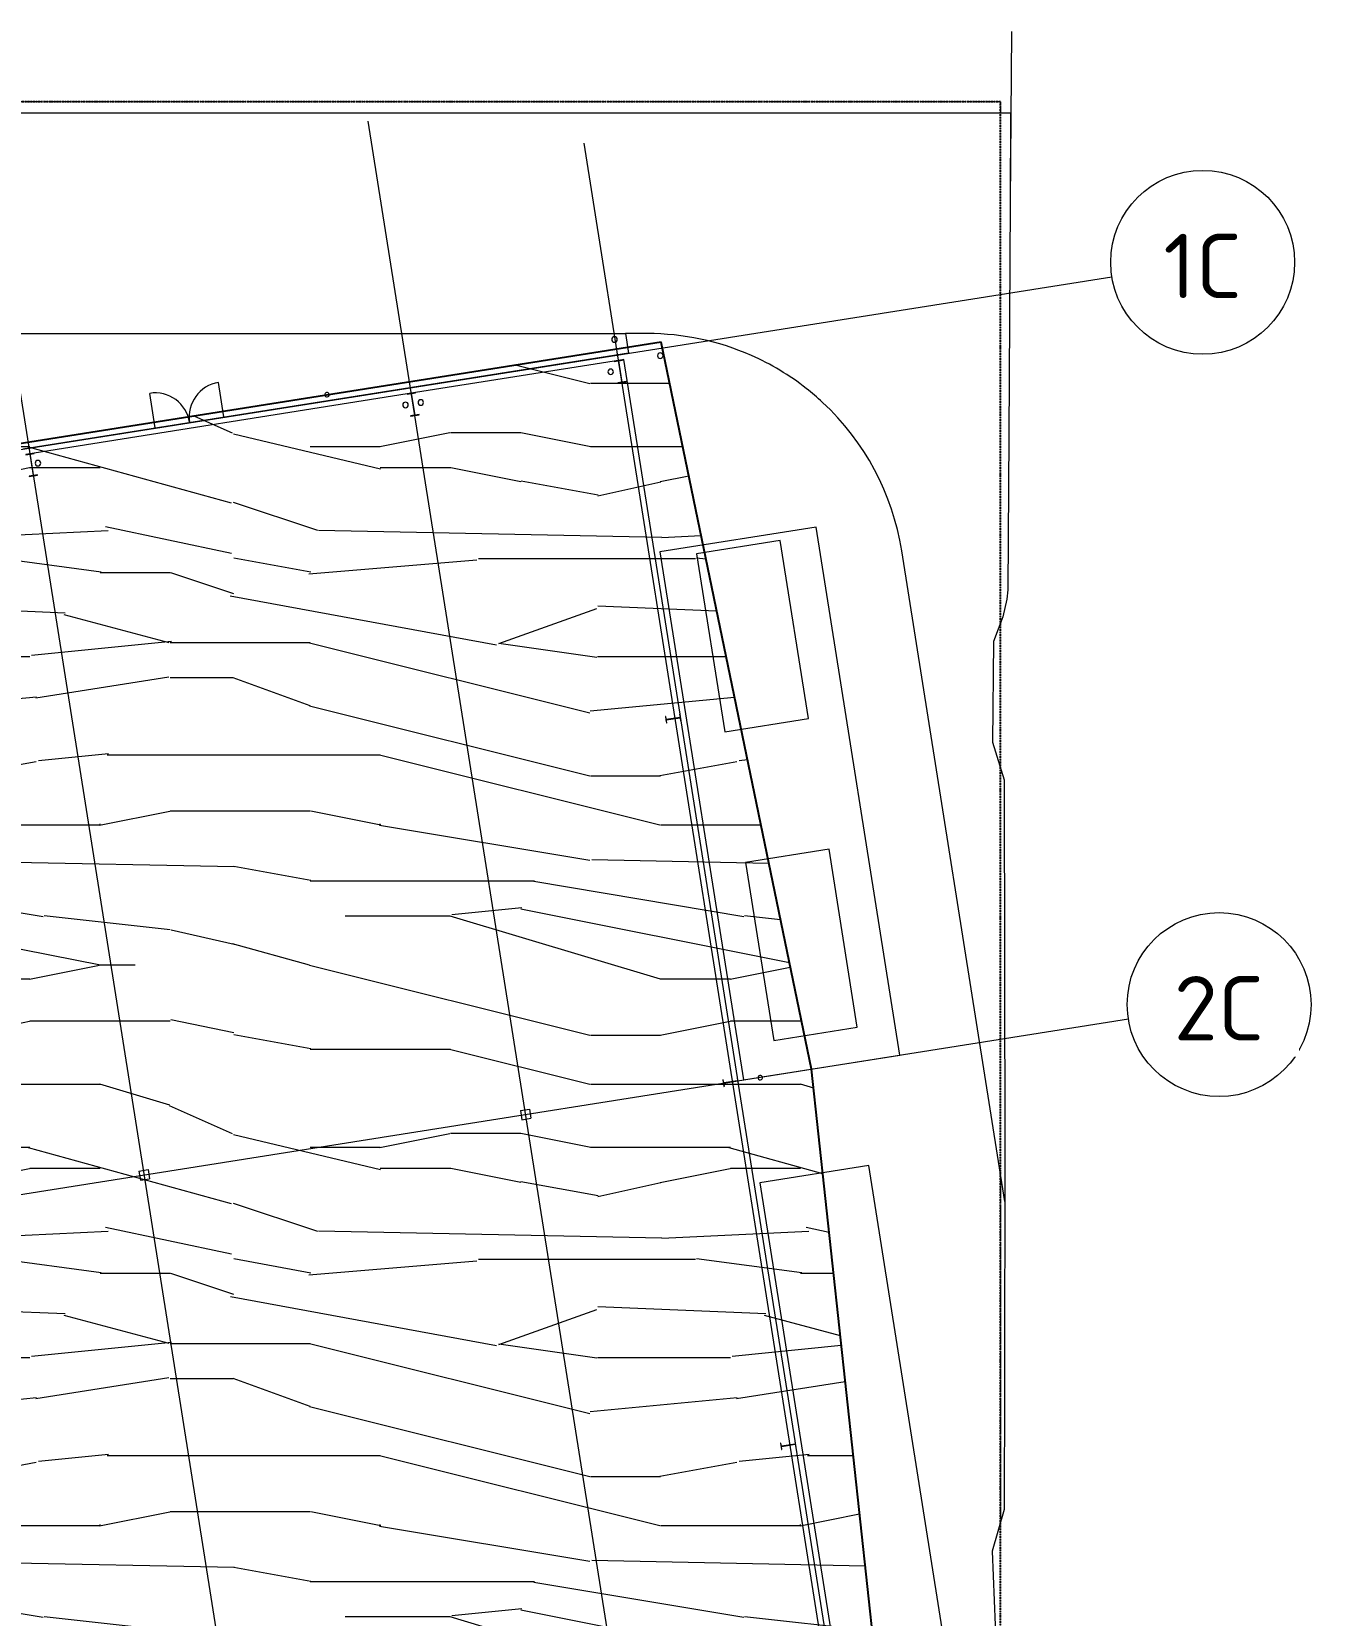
# Model space of a CAD drawing. Header units: millimetres. Extents: x 674 to 609626, y -20132 to 4061356.
# Drawn here: x 571348 to 606497, y 4018300 to 4061351 of the extents above; entities that cross this region are included whole.
import ezdxf

# ---------------------------------------------------------------- set-up
doc = ezdxf.new("R2010")
doc.units = ezdxf.units.MM
doc.linetypes.add('AEC_Double Dash', pattern=[39, 15, -4, 6, -4, 6, -4])
doc.linetypes.add('Boundary', pattern=[16, 5, -2, 5, -2, 0, -2])
for name, color, linetype, lineweight in [('A-000-M_MASS', 13, 'Continuous', 25), ('A-010-M_LINE', 90, 'Continuous', 18), ('A-230-M_FLOOR', 192, 'Continuous', 13), ('A-325-M_DOOR', 31, 'Continuous', 13), ('A-325-M_DOOR_PANEL', 31, 'Continuous', 13), ('C-910-M_SITE_BOUND', 91, 'Boundary', 25), ('C-953-M_PARKING', 70, 'Continuous', 13), ('F-670-M_FSP', 13, 'Continuous', 13), ('M-520-M_DRAINAGE_FW', 2, 'Continuous', 13), ('S-280-M_COLUMN', 52, 'Continuous', 13), ('S-280-M_STRUCT_FRAME', 12, 'Continuous', 13), ('Z-030-M_GRID', 191, 'Continuous', 13), ('Z-033_T_GRIDREF', 31, 'Continuous', 13), ('Z-060-M_DETAIL', 92, 'Continuous', 25)]:
    doc.layers.add(name, color=color, linetype=linetype, lineweight=lineweight)
doc.styles.add('ISOCPEUR_2', font='isocpeur.ttf', dxfattribs={"height": 1750})

# ---------------------------------------------------------------- blocks, each defined once
blk = doc.blocks.new('Family - ___-240017-S0_021 - ROOF LOADING PLAN')
at = {"layer": 'C-910-M_SITE_BOUND', "color": 21, "linetype": 'AEC_Double Dash', "lineweight": 5}
for p, q in [((-2226983, 4059444), (-2260611, 4059444)), ((-2226983, 4059444), (-2226983, 4059144)), ((-2226983, 4030249), (-2226983, 4020849))]:
    blk.add_line(p, q, dxfattribs=at)
blk = doc.blocks.new('SHS-Square Hollow Section-Column - 250x250xSHS-2929213-S0_021 - ROOF LOADING PLAN')
at = {"layer": 'S-280-M_COLUMN', "lineweight": 5}
for p, q in [((-125, 125), (-125, -125)), ((-125, 125), (125, 125)), ((125, 125), (125, -125)), ((-125, -125), (125, -125))]:
    blk.add_line(p, q, dxfattribs=at)
blk = doc.blocks.new('Hydrant_double7 - Hydrant_double-1019415-S0_021 - ROOF LOADING PLAN')
at = {"layer": 'F-670-M_FSP', "lineweight": 5}
for start, end in [(19.0004, 199.0004), (199.0004, 19.0004)]:
    blk.add_arc((-2397820, 3973209), 60, start, end, dxfattribs=at)
blk = doc.blocks.new('Hydrant_double9 - Hydrant_double-1019449-S0_021 - ROOF LOADING PLAN')
at = {"layer": 'F-670-M_FSP', "lineweight": 5}
for start, end in [(19.0004, 199.0004), (199.0004, 19.0004)]:
    blk.add_arc((-2397820, 3973209), 60, start, end, dxfattribs=at)
blk = doc.blocks.new('Structural Framing 14 - Structural Framing 1-1145661-S0_021 - ROOF LOADING PLAN')
at = {"layer": 'S-280-M_STRUCT_FRAME', "lineweight": 5}
for p, q in [((-2242892, 4051539), (-2243119, 4051503)), ((-2242891, 4051529), (-2242892, 4051539)), ((-2243119, 4051503), (-2243118, 4051493)), ((-2243118, 4051493), (-2243009, 4051510)), ((-2243009, 4051510), (-2242917, 4050927)), ((-2242999, 4051512), (-2242891, 4051529)), ((-2242907, 4050929), (-2242999, 4051512)), ((-2242917, 4050927), (-2243026, 4050910)), ((-2243026, 4050910), (-2243024, 4050900)), ((-2243024, 4050900), (-2242797, 4050936)), ((-2242798, 4050946), (-2242907, 4050929)), ((-2242797, 4050936), (-2242798, 4050946)), ((-2236777, 4012930), (-2237004, 4012894)), ((-2237004, 4012894), (-2237003, 4012884)), ((-2237003, 4012884), (-2236894, 4012901)), ((-2236894, 4012901), (-2236802, 4012319)), ((-2236884, 4012903), (-2236775, 4012920)), ((-2236792, 4012320), (-2236884, 4012903)), ((-2236775, 4012920), (-2236777, 4012930)), ((-2236802, 4012319), (-2236910, 4012301)), ((-2236910, 4012301), (-2236909, 4012292)), ((-2236909, 4012292), (-2236682, 4012328)), ((-2236683, 4012337), (-2236792, 4012320)), ((-2236682, 4012328), (-2236683, 4012337))]:
    blk.add_line(p, q, dxfattribs=at)
blk = doc.blocks.new('Structural Framing 19 - Structural Framing 1-1145889-S0_021 - ROOF LOADING PLAN')
at = {"layer": 'S-280-M_STRUCT_FRAME', "lineweight": 5}
for p, q in [((-2237262, 4052430), (-2237490, 4052394)), ((-2237488, 4052385), (-2237379, 4052402)), ((-2237379, 4052402), (-2237287, 4051819)), ((-2237369, 4052403), (-2237261, 4052421)), ((-2237277, 4051821), (-2237369, 4052403)), ((-2237261, 4052421), (-2237262, 4052430)), ((-2237490, 4052394), (-2237488, 4052385)), ((-2237287, 4051819), (-2237396, 4051802)), ((-2237396, 4051802), (-2237394, 4051792)), ((-2237394, 4051792), (-2237167, 4051828)), ((-2237169, 4051838), (-2237277, 4051821)), ((-2237167, 4051828), (-2237169, 4051838)), ((-2231146, 4013812), (-2231373, 4013776)), ((-2231373, 4013776), (-2231371, 4013766)), ((-2231371, 4013766), (-2231263, 4013783)), ((-2231263, 4013783), (-2231170, 4013201)), ((-2231253, 4013785), (-2231144, 4013802)), ((-2231160, 4013202), (-2231253, 4013785)), ((-2231144, 4013802), (-2231146, 4013812)), ((-2231170, 4013201), (-2231279, 4013183)), ((-2231279, 4013183), (-2231277, 4013173)), ((-2231277, 4013173), (-2231050, 4013209)), ((-2231052, 4013219), (-2231160, 4013202)), ((-2231050, 4013209), (-2231052, 4013219))]:
    blk.add_line(p, q, dxfattribs=at)
blk = doc.blocks.new('Mechanical - Condensers - Mechanical - Condensers-1249279-S0_021 - ROOF LOADING PLAN')
at = {"layer": 'A-000-M_MASS', "lineweight": 5}
for p, q in [((-2232977, 4047519), (-2235249, 4047159)), ((-2232210, 4042680), (-2232977, 4047519)), ((-2235249, 4047159), (-2234482, 4042320)), ((-2234482, 4042320), (-2232210, 4042680)), ((-2231647, 4039124), (-2233919, 4038764)), ((-2230881, 4034284), (-2231647, 4039124)), ((-2233919, 4038764), (-2233152, 4033924)), ((-2233152, 4033924), (-2230881, 4034284))]:
    blk.add_line(p, q, dxfattribs=at)
blk = doc.blocks.new('Structural Framing 24 - Structural Framing 1-1264814-S0_021 - ROOF LOADING PLAN')
at = {"layer": 'S-280-M_STRUCT_FRAME', "lineweight": 5}
for p, q in [((-2253263, 4049896), (-2253490, 4049860)), ((-2253490, 4049860), (-2253489, 4049850)), ((-2253489, 4049850), (-2253380, 4049867)), ((-2253380, 4049867), (-2253288, 4049285)), ((-2253370, 4049869), (-2253261, 4049886)), ((-2253278, 4049286), (-2253370, 4049869)), ((-2253261, 4049886), (-2253263, 4049896)), ((-2253288, 4049285), (-2253396, 4049268)), ((-2253396, 4049268), (-2253395, 4049258)), ((-2253395, 4049258), (-2253168, 4049294)), ((-2253169, 4049304), (-2253278, 4049286)), ((-2253168, 4049294), (-2253169, 4049304)), ((-2247148, 4011287), (-2247375, 4011251)), ((-2247375, 4011251), (-2247373, 4011242)), ((-2247373, 4011242), (-2247265, 4011259)), ((-2247265, 4011259), (-2247172, 4010676)), ((-2247255, 4011260), (-2247146, 4011278)), ((-2247162, 4010678), (-2247255, 4011260)), ((-2247146, 4011278), (-2247148, 4011287)), ((-2247172, 4010676), (-2247281, 4010659)), ((-2247281, 4010659), (-2247279, 4010649)), ((-2247279, 4010649), (-2247052, 4010685)), ((-2247054, 4010695), (-2247162, 4010678)), ((-2247052, 4010685), (-2247054, 4010695))]:
    blk.add_line(p, q, dxfattribs=at)
blk = doc.blocks.new('Downpipe - L Spreader - Default-3252556-S0_021 - ROOF LOADING PLAN')
at = {"layer": 'M-520-M_DRAINAGE_FW', "lineweight": 5}
for start, end in [(0, 180), (180, 0)]:
    blk.add_arc((-40, 150), 75, start, end, dxfattribs=at)
blk = doc.blocks.new('X_Door-Panel-Hinge-Standard - Standard-958284-S0_021 - ROOF LOADING PLAN')
at = {"layer": 'A-325-M_DOOR', "lineweight": 5}
blk.add_arc((-485, 20), 945, 360, 90, dxfattribs=at)
at = {"layer": 'A-325-M_DOOR_PANEL', "lineweight": 5}
blk.add_line((-485, 20), (-485, 965), dxfattribs=at)
blk = doc.blocks.new('X_Door-Panel-Hinge-Standard - Standard-958351-S0_021 - ROOF LOADING PLAN')
at = {"layer": 'A-325-M_DOOR', "lineweight": 5}
blk.add_arc((-485, -20), 945, 270, 0, dxfattribs=at)
at = {"layer": 'A-325-M_DOOR_PANEL', "lineweight": 5}
blk.add_line((-485, -20), (-485, -965), dxfattribs=at)
blk = doc.blocks.new('SHS-Square Hollow Section-Column - 250x250xSHS-1478536-S0_021 - ROOF LOADING PLAN')
at = {"layer": 'S-280-M_COLUMN', "lineweight": 5}
for p, q in [((-125, 125), (-125, -125)), ((-125, 125), (125, 125)), ((125, 125), (125, -125)), ((-125, -125), (125, -125))]:
    blk.add_line(p, q, dxfattribs=at)
blk = doc.blocks.new('Bollard_Typical - 150mm Diameter - BOL001 _fixed_-1895789-S0_021 - ROOF LOADING PLAN')
at = {"layer": 'C-953-M_PARKING', "lineweight": 5}
for start, end in [(360, 180), (180, 0)]:
    blk.add_arc((1.2, -75), 75, start, end, dxfattribs=at)
blk = doc.blocks.new('25021-APA-ZZ-ZZ-M3-AR-000001_V3_rvt-2-S0_021 - ROOF LOADING PLAN')
at = {"layer": 'A-230-M_FLOOR', "lineweight": 5}
for p, q in [((-2226684, 4061351), (-2226726, 4056701)), ((-2255448, 4059144), (-2245347, 4059144)), ((-2245347, 4059144), (-2240571, 4059144)), ((-2240571, 4059144), (-2238522, 4059144)), ((-2238522, 4059144), (-2237004, 4059144)), ((-2237004, 4059144), (-2231286, 4059144)), ((-2231286, 4059144), (-2228128, 4059144)), ((-2228128, 4059144), (-2226715, 4059144)), ((-2226715, 4059144), (-2226726, 4056701)), ((-2226726, 4056701), (-2226756, 4050372)), ((-2253894, 4053144), (-2245407, 4053144)), ((-2245407, 4053144), (-2237188, 4053144)), ((-2237188, 4053144), (-2237103, 4052608)), ((-2236588, 4053144), (-2237188, 4053144)), ((-2237103, 4052608), (-2253573, 4049999)), ((-2237228, 4052436), (-2237262, 4052430)), ((-2235701, 4042795), (-2237228, 4052436)), ((-2237490, 4052394), (-2242892, 4051539)), ((-2243119, 4051503), (-2253263, 4049896)), ((-2226756, 4050372), (-2226792, 4046177)), ((-2232001, 4047883), (-2236248, 4047210)), ((-2229727, 4033527), (-2232001, 4047883)), ((-2226873, 4029552), (-2229674, 4047239)), ((-2236248, 4047210), (-2233974, 4032854)), ((-2226792, 4046177), (-2226811, 4045924)), ((-2226811, 4045924), (-2226922, 4045440)), ((-2226922, 4045440), (-2227175, 4044777)), ((-2227175, 4044777), (-2227204, 4042034)), ((-2234136, 4032918), (-2235673, 4042619)), ((-2227204, 4042034), (-2226885, 4041010)), ((-2226885, 4041010), (-2226871, 4030892)), ((-2233464, 4032935), (-2229727, 4033527)), ((-2232572, 4023041), (-2234109, 4032742)), ((-2233974, 4032854), (-2233579, 4032916)), ((-2226871, 4030892), (-2226881, 4024562)), ((-2230568, 4030525), (-2233531, 4030055)), ((-2227815, 4013144), (-2230568, 4030525)), ((-2233531, 4030055), (-2230852, 4013144)), ((-2226881, 4024562), (-2226891, 4021175)), ((-2230994, 4013077), (-2232544, 4022866)), ((-2226891, 4021175), (-2227212, 4020042)), ((-2227212, 4020042), (-2227106, 4017364))]:
    blk.add_line(p, q, dxfattribs=at)
for start, end in [(66.1766, 90), (51.8825, 66.1766), (47.1178, 51.8825), (9.0003, 47.1178)]:
    blk.add_arc((-2236588, 4046144), 7000, start, end, dxfattribs=at)
at = {"layer": 'S-280-M_COLUMN', "lineweight": 5}
for p, q in [((-2236088, 4042734), (-2236099, 4042732)), ((-2236099, 4042732), (-2236071, 4042556)), ((-2236075, 4042650), (-2236088, 4042734)), ((-2235698, 4042709), (-2236075, 4042650)), ((-2236074, 4042642), (-2235697, 4042702)), ((-2236060, 4042558), (-2236074, 4042642)), ((-2236071, 4042556), (-2236060, 4042558)), ((-2235701, 4042795), (-2235712, 4042793)), ((-2235712, 4042793), (-2235698, 4042709)), ((-2235673, 4042619), (-2235701, 4042795)), ((-2235697, 4042702), (-2235684, 4042618)), ((-2235684, 4042618), (-2235673, 4042619)), ((-2234524, 4032857), (-2234534, 4032855)), ((-2234534, 4032855), (-2234507, 4032679)), ((-2234510, 4032773), (-2234524, 4032857)), ((-2234134, 4032832), (-2234510, 4032773)), ((-2234509, 4032765), (-2234133, 4032825)), ((-2234496, 4032681), (-2234509, 4032765)), ((-2234507, 4032679), (-2234496, 4032681)), ((-2234136, 4032918), (-2234147, 4032917)), ((-2234147, 4032917), (-2234134, 4032832)), ((-2234109, 4032742), (-2234136, 4032918)), ((-2234133, 4032825), (-2234119, 4032741)), ((-2234119, 4032741), (-2234109, 4032742)), ((-2232959, 4022980), (-2232970, 4022978)), ((-2232970, 4022978), (-2232942, 4022803)), ((-2232946, 4022896), (-2232959, 4022980)), ((-2232569, 4022956), (-2232946, 4022896)), ((-2232945, 4022888), (-2232568, 4022948)), ((-2232931, 4022804), (-2232945, 4022888)), ((-2232942, 4022803), (-2232931, 4022804)), ((-2232572, 4023041), (-2232583, 4023040)), ((-2232583, 4023040), (-2232569, 4022956)), ((-2232544, 4022866), (-2232572, 4023041)), ((-2232568, 4022948), (-2232555, 4022864)), ((-2232555, 4022864), (-2232544, 4022866))]:
    blk.add_line(p, q, dxfattribs=at)
at = {"layer": 'A-000-M_MASS', "color": 253, "lineweight": 5}
blk.add_blockref('Mechanical - Condensers - Mechanical - Condensers-1249279-S0_021 - ROOF LOADING PLAN', (0, 0), dxfattribs=at)
at = {"layer": 'A-325-M_DOOR', "color": 253, "lineweight": 5}
for name, p, rotation in [('X_Door-Panel-Hinge-Standard - Standard-958284-S0_021 - ROOF LOADING PLAN', (-2249488, 4050641), 9.000328388161856), ('X_Door-Panel-Hinge-Standard - Standard-958351-S0_021 - ROOF LOADING PLAN', (-2248578, 4050785), 189.0003283881618)]:
    blk.add_blockref(name, p, dxfattribs=dict(at, rotation=rotation))
at = {"layer": 'C-910-M_SITE_BOUND', "color": 253, "lineweight": 5}
blk.add_blockref('Family - ___-240017-S0_021 - ROOF LOADING PLAN', (0, 0), dxfattribs=at)
at = {"layer": 'C-953-M_PARKING', "color": 253, "lineweight": 5}
for p in [(-2237485, 4053058), (-2236240, 4052617)]:
    blk.add_blockref('Bollard_Typical - 150mm Diameter - BOL001 _fixed_-1895789-S0_021 - ROOF LOADING PLAN', p, dxfattribs=at)
at = {"layer": 'F-670-M_FSP', "color": 253, "lineweight": 5}
for name, p, rotation in [('Hydrant_double7 - Hydrant_double-1019415-S0_021 - ROOF LOADING PLAN', (-573858, -277746), 349.9999212679971), ('Hydrant_double9 - Hydrant_double-1019449-S0_021 - ROOF LOADING PLAN', (2095707, 5704361), 79.99992126799135)]:
    blk.add_blockref(name, p, dxfattribs=dict(at, rotation=rotation))
at = {"layer": 'M-520-M_DRAINAGE_FW', "color": 253, "lineweight": 5}
for p in [(-2237546, 4051955), (-2243126, 4051054), (-2242711, 4051119), (-2253121, 4049471)]:
    blk.add_blockref('Downpipe - L Spreader - Default-3252556-S0_021 - ROOF LOADING PLAN', p, dxfattribs=at)
at = {"layer": 'S-280-M_COLUMN', "color": 253, "lineweight": 5, "rotation": 9.000328388145144}
for name, p in [('SHS-Square Hollow Section-Column - 250x250xSHS-1478536-S0_021 - ROOF LOADING PLAN', (-2239900, 4031915)), ('SHS-Square Hollow Section-Column - 250x250xSHS-2929213-S0_021 - ROOF LOADING PLAN', (-2250271, 4030273))]:
    blk.add_blockref(name, p, dxfattribs=at)
at = {"layer": 'S-280-M_STRUCT_FRAME', "color": 253, "lineweight": 5}
for name in ['Structural Framing 19 - Structural Framing 1-1145889-S0_021 - ROOF LOADING PLAN', 'Structural Framing 14 - Structural Framing 1-1145661-S0_021 - ROOF LOADING PLAN', 'Structural Framing 24 - Structural Framing 1-1264814-S0_021 - ROOF LOADING PLAN']:
    blk.add_blockref(name, (0, 0), dxfattribs=at)
blk = doc.blocks.new('Family - ___-3870354-S0_021 - ROOF LOADING PLAN')
at = {"layer": 'C-910-M_SITE_BOUND'}
for p, q in [((-2226983, 4059444), (-2260611, 4059444)), ((-2226983, 4009382), (-2226983, 4059444))]:
    blk.add_line(p, q, dxfattribs=at)
blk = doc.blocks.new('Grid - NRP_Grid-Head-320187-S0_021 - ROOF LOADING PLAN')
at = {"layer": 'Z-033_T_GRIDREF'}
blk.add_circle((0, 0), 5, dxfattribs=at)

msp = doc.modelspace()

# ---------------------------------------------------------------- hatches: boundary and pattern name
at = {"layer": 'Z-060-M_DETAIL', "lineweight": 18}
h = msp.add_hatch(dxfattribs=at)
h.set_pattern_fill('FP_47', color=212, style=0, pattern_type=2)
h.set_pattern_definition([(0, (2838205, 14859), (0, 19050), [3810, -15240]), (8.973, (2838395.3, 4572), (114299.86763, 19050.75234), [3664.344, -362769.7]), (5.71, (2838204.8, 5715), (171450.1697, 19048.22754), [3829.01, -187621.09]), (344.578, (2838204.8, 11430), (209550.09048, -57149.39309), [5730.85, -567354.28]), (353.66, (2838585.8, 17716.5), (19050.0059, 0.0726), [3450.11, -169054.96]), (345.069, (2839157.3, 6858), (76200.1328, -19049.43674), [2957.36, -292778.155]), (348.69, (2832489.8, 17907), (19050.0055, -0.026), [7770.914, -89365.4]), (5.71, (2838395.3, 2857.5), (171450.1697, 19048.22754), [1914.506, -189535.594]), (0, (2838205, 10858), (0, 19050), [1905, -17145]), (0, (2834395, 13144), (0, 19050), [5715, -13335]), (11.31, (2838204.8, 16002), (76199.9625, 19050.0844), [1942.72, -95193.59]), (2.726, (2836299.8, 8953.5), (381000.10497, 19047.92896), [4005.034, -396498.28]), (352.405, (2837252.3, 8382), (152399.864, -19050.9437), [2882.78, -285395.994]), (0, (2836300, 1143), (0, 19050), [3810, -15240]), (358.831, (2834394.8, 190.5), (19050.003886, 0.04767), [9336.44, -924307.905]), (0, (2834395, 14478), (0, 19050), [1905, -17145]), (0, (2836300, 16002), (0, 19050), [1905, -17145]), (0, (2827727, 17716), (0, 19050), [2857.5, -16192.5]), (350.538, (2832870.8, 18669), (19050.0018, 0.1071), [5793.83, -110082.79]), (0, (2826775, 18669), (0, 19050), [3810, -15240]), (0, (2824680, 1524), (0, 19050), [2095.5, -16954.5]), (0, (2834395, 2476), (0, 19050), [1905, -17145]), (0, (2824680, 3048), (0, 19050), [4000.5, -15049.5]), (5.44, (2834394.8, 4191), (190500.09392, 19048.9029), [4018.6, -397841.57]), (0, (2834585, 5715), (0, 19050), [3619.5, -15430.5]), (0, (2824680, 6096), (0, 19050), [2095.5, -16954.5]), (358.831, (2826965.3, 9144), (19050.003886, 0.04767), [9336.44, -924307.905]), (0, (2828680, 10858), (0, 19050), [1905, -17145]), (0, (2826775, 11430), (0, 19050), [1905, -17145]), (0, (2834395, 11430), (0, 19050), [3810, -15240]), (0, (2830585, 11811), (0, 19050), [1905, -17145]), (0, (2826775, 14097), (0, 19050), [3810, -15240]), (19.654, (2831918.3, 6096), (209549.7387, 76200.6277), [2831.99, -280366.584]), (11.31, (2828679.8, 11430), (76199.9625, 19050.0844), [1942.72, -95193.59]), (11.31, (2836299.8, 10477.5), (76199.9625, 19050.0844), [1942.72, -95193.59]), (5.71, (2830584.8, 17716.5), (171450.1697, 19048.22754), [1914.506, -189535.594]), (349.695, (2824679.3, 19050), (114299.93284, -19050.29807), [2129.85, -210855.59]), (348.69, (2826774.8, 1524), (19050.0055, -0.026), [1942.72, -95193.59]), (90, (2828680, 1143), (-19050, 1e-12), [25.146, -19024.854]), (346.608, (2824679.3, 11811), (323850.53616, -76197.15888), [4112.324, -407120.484]), (11.31, (2836299.8, 14478), (76199.9625, 19050.0844), [1942.72, -95193.59]), (10.305, (2836299.8, 2476.5), (95249.9298, 19050.25704), [2129.85, -210855.59]), (348.69, (2830584.8, 10858.5), (19050.0055, -0.026), [1942.72, -95193.59]), (348.69, (2832489.8, 11811), (19050.0055, -0.026), [1942.72, -95193.59]), (341.565, (2824679, 9906), (19049.996, -0.011), [2409.654, -57831.72]), (345.964, (2826775, 16383), (19049.9924, 0.0904), [7854.525, -70690.626]), (343.301, (2830584.8, 17716.5), (133350.13224, -38099.4153), [5966.63, -192921.16]), (0, (2830585, 18669), (0, 19050), [2286, -16764]), (345.964, (2828680, 3048), (19049.9924, 0.0904), [7854.525, -70690.626]), (345.964, (2826775, 4381.5), (19049.9924, 0.0904), [7854.525, -70690.626]), (345.964, (2826775, 6096), (19049.9924, 0.0904), [7854.525, -70690.626]), (349.695, (2824679.3, 14478), (114299.93284, -19050.29807), [2129.85, -210855.59]), (345.964, (2830585, 14097), (19049.9924, 0.0904), [3927.25, -74617.9]), (349.695, (2824679.3, 8382), (114299.93284, -19050.29807), [2129.85, -210855.59]), (357.614, (2834585.3, 7048.5), (19049.99934, -0.00945), [4575.96, -453020.716]), (349.695, (2832489.8, 10477.5), (114299.93284, -19050.29807), [2129.85, -210855.59]), (12.529, (2834585.3, 10096.5), (76199.9427, 19050.2525), [1756.315, -173876]), (349.563, (2824679.3, 7429.5), (209550.25959, -38098.257795), [7360.806, -728718.79]), (351.87, (2831918.3, 6096), (19049.9893, 0.0287), [2694.07, -132009.756]), (4.764, (2826774.8, 8001), (209549.86567, 19051.29977), [4587.85, -224804.516]), (0, (2831347, 8382), (0, 19050), [5905.5, -13144.5]), (344.745, (2824679.3, 16954.5), (76200.0281, -19049.8354), [2172.04, -215031.37]), (350.538, (2828679.8, 1143), (19050.0018, 0.1071), [5793.83, -110082.79]), (340.017, (2824679.3, 5143.5), (57150.0309, -19049.88714), [2229.745, -220744.77]), (0, (2840110, 16383), (0, 19050), [952.5, -18097.5]), (0, (2840110, 8001), (0, 19050), [1905, -17145]), (11.31, (2840109.8, 1143), (76199.9625, 19050.0844), [1942.72, -95193.59]), (0, (2840300, 3048), (0, 19050), [3429, -15621]), (343.301, (2840109.8, 13144.5), (133350.13224, -38099.4153), [1988.88, -196898.914]), (348.021, (2840300.3, 9144), (361950.39209, -76219.01641), [3505.33, -639139.77]), (90, (2840110, 1143), (-19050, 1e-12), [25.146, -19024.854]), (0, (2842015, 1524), (0, 19050), [1714.5, -17335.5]), (0, (2842015, 5144), (0, 19050), [1714.5, -17335.5]), (0, (2842015, 6096), (0, 19050), [1714.5, -17335.5]), (336.038, (2842014.8, 12573), (133350.4, -57148.8147), [1876.215, -185744.396]), (348.516, (2842014.8, 14859), (95249.899667, -19053.459981), [1749.514, -1242355.75]), (341.565, (2842015, 8001), (19049.996, -0.011), [1807.235, -58434.12]), (347.471, (2842014.8, 17335.5), (95249.9393, -19050.3251), [1756.315, -173876])])
h.paths.add_polyline_path([(504785, 3998893), (594725, 4013074), (592549, 4033144), (588465, 4052910), (498486, 4038659), (504213, 4002506)])

# ---------------------------------------------------------------- linework, layer by layer
at = {"layer": 'A-010-M_LINE', "lineweight": 25}
for p, q in [((588465, 4052910), (498486, 4038659)), ((592549, 4033144), (588465, 4052910)), ((594725, 4013074), (592549, 4033144))]:
    msp.add_line(p, q, dxfattribs=at)
at = {"layer": 'Z-030-M_GRID'}
for p, q in [((591014, 3992551), (580502, 4058917)), ((596644, 3993443), (586367, 4058322)), ((580643, 3990908), (570367, 4055788)), ((497430, 4038329), (600721, 4054690)), ((500652, 4018590), (601168, 4034511))]:
    msp.add_line(p, q, dxfattribs=at)

# ---------------------------------------------------------------- block references
at = {"lineweight": 5}
msp.add_blockref('25021-APA-ZZ-ZZ-M3-AR-000001_V3_rvt-2-S0_021 - ROOF LOADING PLAN', (2824679, 0), dxfattribs=at)
at = {"layer": 'C-910-M_SITE_BOUND'}
msp.add_blockref('Family - ___-3870354-S0_021 - ROOF LOADING PLAN', (2824679, 0), dxfattribs=at)
at = {"layer": 'Z-033_T_GRIDREF', "xscale": 499.9999999999995, "yscale": 499.9999999999995, "zscale": 499.9999999999995}
for p, rotation in [((603190, 4055081), 279.0003283881443), ((603637, 4034902), 279.0003283881441)]:
    msp.add_blockref('Grid - NRP_Grid-Head-320187-S0_021 - ROOF LOADING PLAN', p, dxfattribs=dict(at, rotation=rotation))

# ---------------------------------------------------------------- next in the draw order: texts
at = {"layer": 'Z-033_T_GRIDREF', "char_height": 1750, "attachment_point": 1, "style": 'ISOCPEUR_2', "bg_fill": 3, "box_fill_scale": 1.25, "bg_fill_color": 256, "bg_fill_true_color": 13158600, "bg_fill_transparency": 0}
for s, insert, width in [('1C', (602122, 4055856), 2565.4), ('2C', (602404, 4035677), 2966.24)]:
    msp.add_mtext(s, dxfattribs=dict(at, insert=insert, width=width))

doc.saveas('drawing.dxf')
